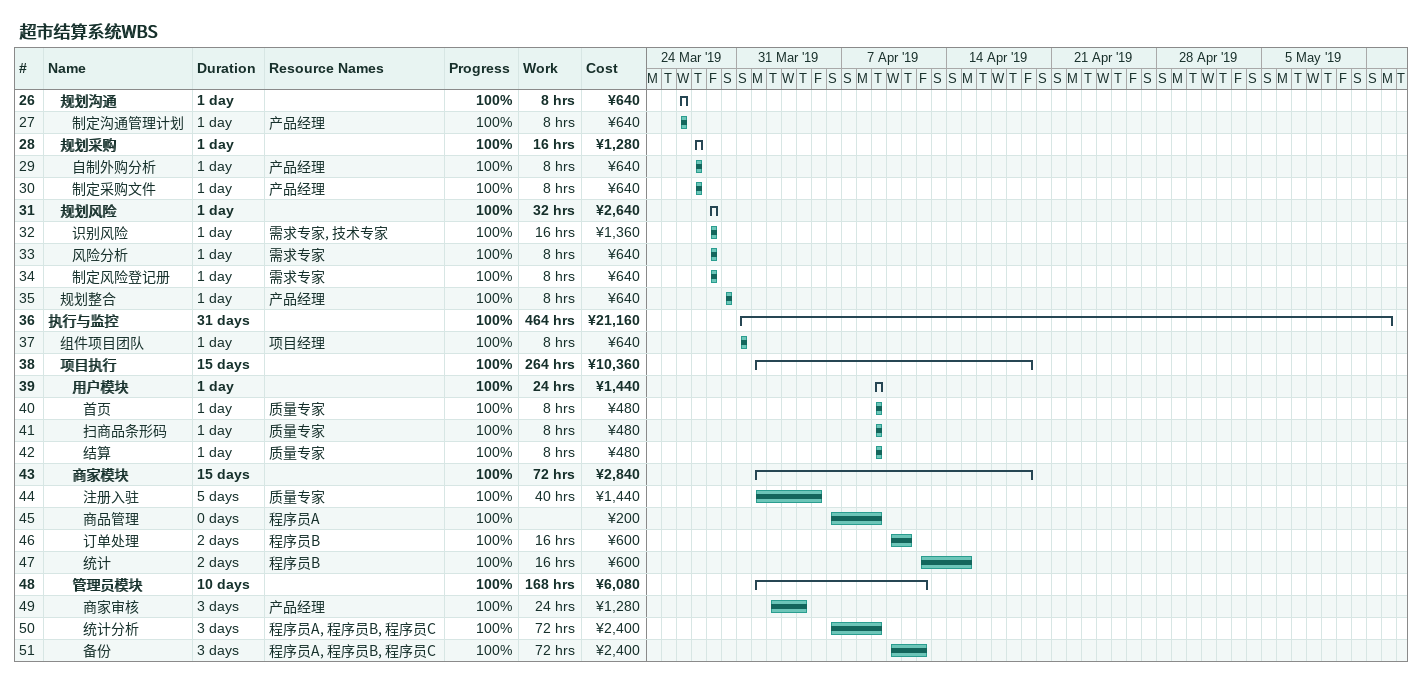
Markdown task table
超市结算系统WBS

| ID | Level | Task | Duration | Start | Finish | Resources | % complete | Work (h) | Cost (¥) |
|---|---|---|---|---|---|---|---|---|---|
| 26 | 2 | **规划沟通** | 1d | 2019-03-27 | 2019-03-27 |  | 100 | 8 | 640 |
| 27 | 3 | 制定沟通管理计划 | 1d | 2019-03-27 | 2019-03-27 | 产品经理 | 100 | 8 | 640 |
| 28 | 2 | **规划采购** | 1d | 2019-03-28 | 2019-03-28 |  | 100 | 16 | 1280 |
| 29 | 3 | 自制外购分析 | 1d | 2019-03-28 | 2019-03-28 | 产品经理 | 100 | 8 | 640 |
| 30 | 3 | 制定采购文件 | 1d | 2019-03-28 | 2019-03-28 | 产品经理 | 100 | 8 | 640 |
| 31 | 2 | **规划风险** | 1d | 2019-03-29 | 2019-03-29 |  | 100 | 32 | 2640 |
| 32 | 3 | 识别风险 | 1d | 2019-03-29 | 2019-03-29 | 需求专家, 技术专家 | 100 | 16 | 1360 |
| 33 | 3 | 风险分析 | 1d | 2019-03-29 | 2019-03-29 | 需求专家 | 100 | 8 | 640 |
| 34 | 3 | 制定风险登记册 | 1d | 2019-03-29 | 2019-03-29 | 需求专家 | 100 | 8 | 640 |
| 35 | 2 | 规划整合 | 1d | 2019-03-30 | 2019-03-30 | 产品经理 | 100 | 8 | 640 |
| 36 | 1 | **执行与监控** | 31d | 2019-03-31 | 2019-05-13 |  | 100 | 464 | 21160 |
| 37 | 2 | 组件项目团队 | 1d | 2019-03-31 | 2019-03-31 | 项目经理 | 100 | 8 | 640 |
| 38 | 2 | **项目执行** | 15d | 2019-04-01 | 2019-04-19 |  | 100 | 264 | 10360 |
| 39 | 3 | **用户模块** | 1d | 2019-04-09 | 2019-04-09 |  | 100 | 24 | 1440 |
| 40 | 4 | 首页 | 1d | 2019-04-09 | 2019-04-09 | 质量专家 | 100 | 8 | 480 |
| 41 | 4 | 扫商品条形码 | 1d | 2019-04-09 | 2019-04-09 | 质量专家 | 100 | 8 | 480 |
| 42 | 4 | 结算 | 1d | 2019-04-09 | 2019-04-09 | 质量专家 | 100 | 8 | 480 |
| 43 | 3 | **商家模块** | 15d | 2019-04-01 | 2019-04-19 |  | 100 | 72 | 2840 |
| 44 | 4 | 注册入驻 | 5d | 2019-04-01 | 2019-04-05 | 质量专家 | 100 | 40 | 1440 |
| 45 | 4 | 商品管理 | 0d | 2019-04-06 | 2019-04-09 | 程序员A | 100 |  | 200 |
| 46 | 4 | 订单处理 | 2d | 2019-04-10 | 2019-04-11 | 程序员B | 100 | 16 | 600 |
| 47 | 4 | 统计 | 2d | 2019-04-12 | 2019-04-15 | 程序员B | 100 | 16 | 600 |
| 48 | 3 | **管理员模块** | 10d | 2019-04-01 | 2019-04-12 |  | 100 | 168 | 6080 |
| 49 | 4 | 商家审核 | 3d | 2019-04-02 | 2019-04-04 | 产品经理 | 100 | 24 | 1280 |
| 50 | 4 | 统计分析 | 3d | 2019-04-06 | 2019-04-09 | 程序员A, 程序员B, 程序员C | 100 | 72 | 2400 |
| 51 | 4 | 备份 | 3d | 2019-04-10 | 2019-04-12 | 程序员A, 程序员B, 程序员C | 100 | 72 | 2400 |
